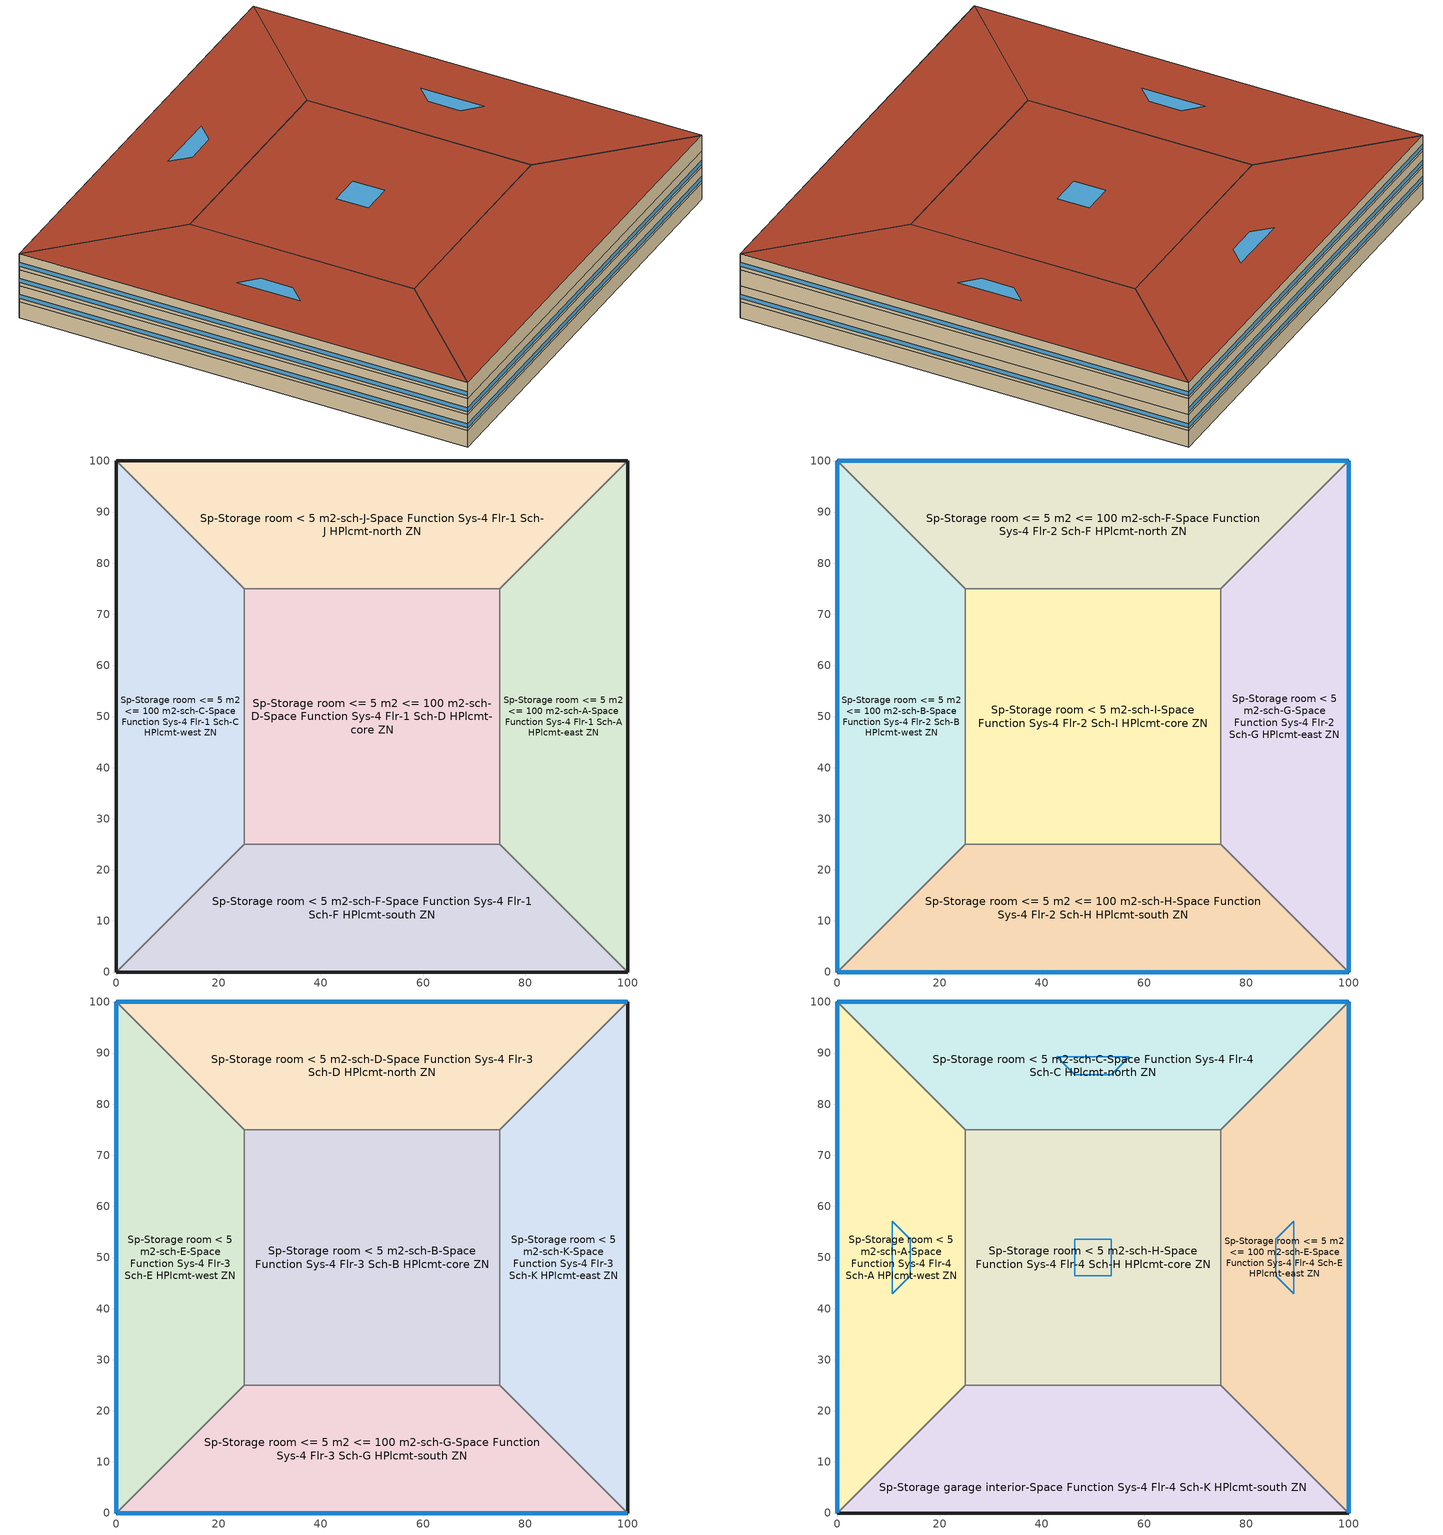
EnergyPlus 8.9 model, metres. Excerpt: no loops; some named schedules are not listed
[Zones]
Sp-Storage room < 5 m2-sch-F-Space Function Sys-4 Flr-1 Sch-F HPlcmt-south ZN
 floor ground (BTAP-Grnd-Floor-Mass:U-0.757): 100,0 0,0 25,25 75,25 z0
 wall ground (BTAP-Grnd-Wall-Mass:U-0.284): 0,0 100,0 z0:3.8
 wall to Sp-Storage room <= 5 m2 <= 100 m2-sch-C-Space Function Sys-4 Flr-1 Sch-C HPlcmt-west ZN (BTAP-Int-Wall): 25,25 0,0 z0:3.8
 wall to Sp-Storage room <= 5 m2 <= 100 m2-sch-D-Space Function Sys-4 Flr-1 Sch-D HPlcmt-core ZN (BTAP-Int-Wall): 75,25 25,25 z0:3.8
 wall to Sp-Storage room <= 5 m2 <= 100 m2-sch-A-Space Function Sys-4 Flr-1 Sch-A HPlcmt-east ZN (BTAP-Int-Wall): 100,0 75,25 z0:3.8
Sp-Storage room < 5 m2-sch-J-Space Function Sys-4 Flr-1 Sch-J HPlcmt-north ZN
 floor ground (BTAP-Grnd-Floor-Mass:U-0.757): 0,100 100,100 75,75 25,75 z0
 wall to Sp-Storage room <= 5 m2 <= 100 m2-sch-D-Space Function Sys-4 Flr-1 Sch-D HPlcmt-core ZN (BTAP-Int-Wall): 25,75 75,75 z0:3.8
 wall to Sp-Storage room <= 5 m2 <= 100 m2-sch-C-Space Function Sys-4 Flr-1 Sch-C HPlcmt-west ZN (BTAP-Int-Wall): 0,100 25,75 z0:3.8
 wall ground (BTAP-Grnd-Wall-Mass:U-0.284): 100,100 0,100 z0:3.8
 wall to Sp-Storage room <= 5 m2 <= 100 m2-sch-A-Space Function Sys-4 Flr-1 Sch-A HPlcmt-east ZN (BTAP-Int-Wall): 75,75 100,100 z0:3.8
Sp-Storage room <= 5 m2 <= 100 m2-sch-A-Space Function Sys-4 Flr-1 Sch-A HPlcmt-east ZN
 floor ground (BTAP-Grnd-Floor-Mass:U-0.757): 100,100 100,0 75,25 75,75 z0
 wall ground (BTAP-Grnd-Wall-Mass:U-0.284): 100,0 100,100 z0:3.8
 wall to Sp-Storage room <= 5 m2 <= 100 m2-sch-D-Space Function Sys-4 Flr-1 Sch-D HPlcmt-core ZN (BTAP-Int-Wall): 75,75 75,25 z0:3.8
Sp-Storage room <= 5 m2 <= 100 m2-sch-C-Space Function Sys-4 Flr-1 Sch-C HPlcmt-west ZN
 floor ground (BTAP-Grnd-Floor-Mass:U-0.757): 0,0 0,100 25,75 25,25 z0
 wall ground (BTAP-Grnd-Wall-Mass:U-0.284): 0,100 0,0 z0:3.8
 wall to Sp-Storage room <= 5 m2 <= 100 m2-sch-D-Space Function Sys-4 Flr-1 Sch-D HPlcmt-core ZN (BTAP-Int-Wall): 25,25 25,75 z0:3.8
Sp-Storage room <= 5 m2 <= 100 m2-sch-D-Space Function Sys-4 Flr-1 Sch-D HPlcmt-core ZN
 floor ground (BTAP-Grnd-Floor-Mass:U-0.757): 25,25 25,75 75,75 75,25 z0
Sp-Storage room < 5 m2-sch-G-Space Function Sys-4 Flr-2 Sch-G HPlcmt-east ZN
 floor to Sp-Storage room <= 5 m2 <= 100 m2-sch-A-Space Function Sys-4 Flr-1 Sch-A HPlcmt-east ZN (BTAP-Int-Floor): 100,100 100,0 75,25 75,75 z3.8
 wall outside (BTAP-Ext-Wall-Mass:U-0.21): 100,0 100,100 z3.8:7.6
 wall to Sp-Storage room <= 5 m2 <= 100 m2-sch-H-Space Function Sys-4 Flr-2 Sch-H HPlcmt-south ZN (BTAP-Int-Wall): 75,25 100,0 z3.8:7.6
 wall to Sp-Storage room < 5 m2-sch-I-Space Function Sys-4 Flr-2 Sch-I HPlcmt-core ZN (BTAP-Int-Wall): 75,75 75,25 z3.8:7.6
 wall to Sp-Storage room <= 5 m2 <= 100 m2-sch-F-Space Function Sys-4 Flr-2 Sch-F HPlcmt-north ZN (BTAP-Int-Wall): 100,100 75,75 z3.8:7.6
 window (BTAP-Ext-FixedWindow:U=0.190 SHGC=0.600): 100,0.03 100,99.97 z4.56:5.51
Sp-Storage room < 5 m2-sch-I-Space Function Sys-4 Flr-2 Sch-I HPlcmt-core ZN
 floor to Sp-Storage room <= 5 m2 <= 100 m2-sch-D-Space Function Sys-4 Flr-1 Sch-D HPlcmt-core ZN (BTAP-Int-Floor): 25,25 25,75 75,75 75,25 z3.8
 wall to Sp-Storage room <= 5 m2 <= 100 m2-sch-B-Space Function Sys-4 Flr-2 Sch-B HPlcmt-west ZN (BTAP-Int-Wall): 25,75 25,25 z3.8:7.6
 wall to Sp-Storage room <= 5 m2 <= 100 m2-sch-F-Space Function Sys-4 Flr-2 Sch-F HPlcmt-north ZN (BTAP-Int-Wall): 75,75 25,75 z3.8:7.6
 wall to Sp-Storage room <= 5 m2 <= 100 m2-sch-H-Space Function Sys-4 Flr-2 Sch-H HPlcmt-south ZN (BTAP-Int-Wall): 25,25 75,25 z3.8:7.6
Sp-Storage room <= 5 m2 <= 100 m2-sch-B-Space Function Sys-4 Flr-2 Sch-B HPlcmt-west ZN
 floor to Sp-Storage room <= 5 m2 <= 100 m2-sch-C-Space Function Sys-4 Flr-1 Sch-C HPlcmt-west ZN (BTAP-Int-Floor): 0,0 0,100 25,75 25,25 z3.8
 wall outside (BTAP-Ext-Wall-Mass:U-0.21): 0,100 0,0 z3.8:7.6
 wall to Sp-Storage room <= 5 m2 <= 100 m2-sch-F-Space Function Sys-4 Flr-2 Sch-F HPlcmt-north ZN (BTAP-Int-Wall): 25,75 0,100 z3.8:7.6
 wall to Sp-Storage room <= 5 m2 <= 100 m2-sch-H-Space Function Sys-4 Flr-2 Sch-H HPlcmt-south ZN (BTAP-Int-Wall): 0,0 25,25 z3.8:7.6
 window (BTAP-Ext-FixedWindow:U=0.190 SHGC=0.600): 0,99.97 0,0.03 z4.56:5.51
Sp-Storage room <= 5 m2 <= 100 m2-sch-F-Space Function Sys-4 Flr-2 Sch-F HPlcmt-north ZN
 floor to Sp-Storage room < 5 m2-sch-J-Space Function Sys-4 Flr-1 Sch-J HPlcmt-north ZN (BTAP-Int-Floor): 0,100 100,100 75,75 25,75 z3.8
 wall outside (BTAP-Ext-Wall-Mass:U-0.21): 100,100 0,100 z3.8:7.6
 window (BTAP-Ext-FixedWindow:U=0.190 SHGC=0.600): 99.97,100 0.03,100 z4.56:5.51
Sp-Storage room <= 5 m2 <= 100 m2-sch-H-Space Function Sys-4 Flr-2 Sch-H HPlcmt-south ZN
 floor to Sp-Storage room < 5 m2-sch-F-Space Function Sys-4 Flr-1 Sch-F HPlcmt-south ZN (BTAP-Int-Floor): 100,0 0,0 25,25 75,25 z3.8
 wall outside (BTAP-Ext-Wall-Mass:U-0.21): 0,0 100,0 z3.8:7.6
 window (BTAP-Ext-FixedWindow:U=0.190 SHGC=0.600): 0.03,0 99.97,0 z4.56:5.51
Sp-Storage room < 5 m2-sch-B-Space Function Sys-4 Flr-3 Sch-B HPlcmt-core ZN
 floor to Sp-Storage room < 5 m2-sch-I-Space Function Sys-4 Flr-2 Sch-I HPlcmt-core ZN (BTAP-Int-Floor): 25,25 25,75 75,75 75,25 z7.6
 wall to Sp-Storage room < 5 m2-sch-E-Space Function Sys-4 Flr-3 Sch-E HPlcmt-west ZN (BTAP-Int-Wall): 25,75 25,25 z7.6:11.4
 wall to Sp-Storage room < 5 m2-sch-D-Space Function Sys-4 Flr-3 Sch-D HPlcmt-north ZN (BTAP-Int-Wall): 75,75 25,75 z7.6:11.4
 wall to Sp-Storage room < 5 m2-sch-K-Space Function Sys-4 Flr-3 Sch-K HPlcmt-east ZN (BTAP-Int-Wall): 75,25 75,75 z7.6:11.4
 wall to Sp-Storage room <= 5 m2 <= 100 m2-sch-G-Space Function Sys-4 Flr-3 Sch-G HPlcmt-south ZN (BTAP-Int-Wall): 25,25 75,25 z7.6:11.4
Sp-Storage room < 5 m2-sch-D-Space Function Sys-4 Flr-3 Sch-D HPlcmt-north ZN
 floor to Sp-Storage room <= 5 m2 <= 100 m2-sch-F-Space Function Sys-4 Flr-2 Sch-F HPlcmt-north ZN (BTAP-Int-Floor): 0,100 100,100 75,75 25,75 z7.6
 wall outside (BTAP-Ext-Wall-Mass:U-0.21): 100,100 0,100 z7.6:11.4
 wall to Sp-Storage room < 5 m2-sch-K-Space Function Sys-4 Flr-3 Sch-K HPlcmt-east ZN (BTAP-Int-Wall): 75,75 100,100 z7.6:11.4
 wall to Sp-Storage room < 5 m2-sch-E-Space Function Sys-4 Flr-3 Sch-E HPlcmt-west ZN (BTAP-Int-Wall): 0,100 25,75 z7.6:11.4
 window (BTAP-Ext-FixedWindow:U=0.190 SHGC=0.600): 99.97,100 0.03,100 z8.36:9.31
Sp-Storage room < 5 m2-sch-E-Space Function Sys-4 Flr-3 Sch-E HPlcmt-west ZN
 floor to Sp-Storage room <= 5 m2 <= 100 m2-sch-B-Space Function Sys-4 Flr-2 Sch-B HPlcmt-west ZN (BTAP-Int-Floor): 0,0 0,100 25,75 25,25 z7.6
 wall outside (BTAP-Ext-Wall-Mass:U-0.21): 0,100 0,0 z7.6:11.4
 wall to Sp-Storage room <= 5 m2 <= 100 m2-sch-G-Space Function Sys-4 Flr-3 Sch-G HPlcmt-south ZN (BTAP-Int-Wall): 0,0 25,25 z7.6:11.4
 window (BTAP-Ext-FixedWindow:U=0.190 SHGC=0.600): 0,99.97 0,0.03 z8.36:9.31
Sp-Storage room < 5 m2-sch-K-Space Function Sys-4 Flr-3 Sch-K HPlcmt-east ZN
 floor to Sp-Storage room < 5 m2-sch-G-Space Function Sys-4 Flr-2 Sch-G HPlcmt-east ZN (BTAP-Int-Floor): 100,100 100,0 75,25 75,75 z7.6
 wall outside (BTAP-Ext-Wall-Mass:U-0.21): 100,0 100,100 z7.6:11.4
 wall to Sp-Storage room <= 5 m2 <= 100 m2-sch-G-Space Function Sys-4 Flr-3 Sch-G HPlcmt-south ZN (BTAP-Int-Wall): 75,25 100,0 z7.6:11.4
Sp-Storage room <= 5 m2 <= 100 m2-sch-G-Space Function Sys-4 Flr-3 Sch-G HPlcmt-south ZN
 floor to Sp-Storage room <= 5 m2 <= 100 m2-sch-H-Space Function Sys-4 Flr-2 Sch-H HPlcmt-south ZN (BTAP-Int-Floor): 100,0 0,0 25,25 75,25 z7.6
 wall outside (BTAP-Ext-Wall-Mass:U-0.21): 0,0 100,0 z7.6:11.4
 window (BTAP-Ext-FixedWindow:U=0.190 SHGC=0.600): 0.03,0 99.97,0 z8.36:9.31
Sp-Storage garage interior-Space Function Sys-4 Flr-4 Sch-K HPlcmt-south ZN
 floor to Sp-Storage room <= 5 m2 <= 100 m2-sch-G-Space Function Sys-4 Flr-3 Sch-G HPlcmt-south ZN (BTAP-Int-Floor): 100,0 0,0 25,25 75,25 z11.4
 wall outside (BTAP-Ext-Wall-Mass:U-0.21): 0,0 100,0 z11.4:15.2
 wall to Sp-Storage room < 5 m2-sch-A-Space Function Sys-4 Flr-4 Sch-A HPlcmt-west ZN (BTAP-Int-Wall): 25,25 0,0 z11.4:15.2
 wall to Sp-Storage room < 5 m2-sch-H-Space Function Sys-4 Flr-4 Sch-H HPlcmt-core ZN (BTAP-Int-Wall): 75,25 25,25 z11.4:15.2
 wall to Sp-Storage room <= 5 m2 <= 100 m2-sch-E-Space Function Sys-4 Flr-4 Sch-E HPlcmt-east ZN (BTAP-Int-Wall): 100,0 75,25 z11.4:15.2
 roof outside (BTAP-Ext-Roof-Metal:U-0.138): 75,25 25,25 0,0 100,0 z15.2
Sp-Storage room < 5 m2-sch-A-Space Function Sys-4 Flr-4 Sch-A HPlcmt-west ZN
 floor to Sp-Storage room < 5 m2-sch-E-Space Function Sys-4 Flr-3 Sch-E HPlcmt-west ZN (BTAP-Int-Floor): 0,0 0,100 25,75 25,25 z11.4
 wall outside (BTAP-Ext-Wall-Mass:U-0.21): 0,100 0,0 z11.4:15.2
 wall to Sp-Storage room < 5 m2-sch-C-Space Function Sys-4 Flr-4 Sch-C HPlcmt-north ZN (BTAP-Int-Wall): 25,75 0,100 z11.4:15.2
 wall to Sp-Storage room < 5 m2-sch-H-Space Function Sys-4 Flr-4 Sch-H HPlcmt-core ZN (BTAP-Int-Wall): 25,25 25,75 z11.4:15.2
 window (BTAP-Ext-FixedWindow:U=0.190 SHGC=0.600): 0,99.97 0,0.03 z12.16:13.11
 roof outside (BTAP-Ext-Roof-Metal:U-0.138): 25,25 25,75 0,100 0,0 z15.2
 skylight (BTAP-Ext-Skylights:U=0.190 SHGC=0.600): 14.27,46.46 14.27,53.54 10.73,57.07 10.73,42.93 z15.2
Sp-Storage room < 5 m2-sch-C-Space Function Sys-4 Flr-4 Sch-C HPlcmt-north ZN
 floor to Sp-Storage room < 5 m2-sch-D-Space Function Sys-4 Flr-3 Sch-D HPlcmt-north ZN (BTAP-Int-Floor): 0,100 100,100 75,75 25,75 z11.4
 wall outside (BTAP-Ext-Wall-Mass:U-0.21): 100,100 0,100 z11.4:15.2
 wall to Sp-Storage room < 5 m2-sch-H-Space Function Sys-4 Flr-4 Sch-H HPlcmt-core ZN (BTAP-Int-Wall): 25,75 75,75 z11.4:15.2
 wall to Sp-Storage room <= 5 m2 <= 100 m2-sch-E-Space Function Sys-4 Flr-4 Sch-E HPlcmt-east ZN (BTAP-Int-Wall): 75,75 100,100 z11.4:15.2
 window (BTAP-Ext-FixedWindow:U=0.190 SHGC=0.600): 99.97,100 0.03,100 z12.16:13.11
 roof outside (BTAP-Ext-Roof-Metal:U-0.138): 25,75 75,75 100,100 0,100 z15.2
 skylight (BTAP-Ext-Skylights:U=0.190 SHGC=0.600): 46.46,85.73 53.54,85.73 57.07,89.27 42.93,89.27 z15.2
Sp-Storage room < 5 m2-sch-H-Space Function Sys-4 Flr-4 Sch-H HPlcmt-core ZN
 floor to Sp-Storage room < 5 m2-sch-B-Space Function Sys-4 Flr-3 Sch-B HPlcmt-core ZN (BTAP-Int-Floor): 25,25 25,75 75,75 75,25 z11.4
 wall to Sp-Storage room <= 5 m2 <= 100 m2-sch-E-Space Function Sys-4 Flr-4 Sch-E HPlcmt-east ZN (BTAP-Int-Wall): 75,25 75,75 z11.4:15.2
 roof outside (BTAP-Ext-Roof-Metal:U-0.138): 75,25 75,75 25,75 25,25 z15.2
 skylight (BTAP-Ext-Skylights:U=0.190 SHGC=0.600): 53.54,46.46 53.54,53.54 46.46,53.54 46.46,46.46 z15.2
Sp-Storage room <= 5 m2 <= 100 m2-sch-E-Space Function Sys-4 Flr-4 Sch-E HPlcmt-east ZN
 floor to Sp-Storage room < 5 m2-sch-K-Space Function Sys-4 Flr-3 Sch-K HPlcmt-east ZN (BTAP-Int-Floor): 100,100 100,0 75,25 75,75 z11.4
 wall outside (BTAP-Ext-Wall-Mass:U-0.21): 100,0 100,100 z11.4:15.2
 window (BTAP-Ext-FixedWindow:U=0.190 SHGC=0.600): 100,0.03 100,99.97 z12.16:13.11
 roof outside (BTAP-Ext-Roof-Metal:U-0.138): 75,75 75,25 100,0 100,100 z15.2
 skylight (BTAP-Ext-Skylights:U=0.190 SHGC=0.600): 85.73,53.54 85.73,46.46 89.27,42.93 89.27,57.07 z15.2
[Building]
Building 1
[Site:Location]
Fort McMurray AP_AB_CAN: Latitude {deg}=56.653; Longitude {deg}=-111.223; Time Zone {hr}=-7; Elevation {m}=369.1
[Site:GroundTemperature:BuildingSurface]
19.527, 19.502, 19.536, 19.598, 20.002, 21.64, 22.225, 22.375, 21.449, 20.121, 19.802, 19.633
[Site:WaterMainsTemperature]
Calculation Method=Correlation; Annual Average Outdoor Air Temperature {C}=1.875; Maximum Difference In Monthly Average Outdoor Air Temperatures {deltaC}=34.4
[SizingPeriod:DesignDay] Day of Month=21; Dry-Bulb Temperature Range Modifier Type=DefaultMultipliers; Humidity Condition Type=Wetbulb; Barometric Pressure {Pa}=96969; Rain Indicator=No; Snow Indicator=No; Daylight Saving Time Indicator=No
Name | Month | Day Type | Maximum Dry-Bulb Temperature {C} | Daily Dry-Bulb Temperature Range {deltaC} | Wetbulb or DewPoint at Maximum Dry-Bulb {C} | Wind Speed {m/s} | Wind Direction {deg} | Solar Model Indicator | ASHRAE Clear Sky Optical Depth for Beam Irradiance (taub) | ASHRAE Clear Sky Optical Depth for Diffuse Irradiance (taud) | Sky Clearness
Fort McMurray AP Ann Clg .4% Condns DB=>MWB | 7 | SummerDesignDay | 28.9 | 12.4 | 17.8 | 3.7 | 250 | ASHRAETau | 0.377 | 2.403
Fort McMurray AP Ann Htg 99.6% Condns DB | 1 | WinterDesignDay | -36.2 | 0 | -36.2 | 1 | 90 | ASHRAEClearSky |  |  | 0
[Material] Thermal Absorptance=0.9
Name | Roughness | Thickness {m} | Conductivity {W/m-K} | Density {kg/m3} | Specific Heat {J/kg-K} | Solar Absorptance | Visible Absorptance
1/2IN Gypsum 1 | Smooth | 0.0127 | 0.16 | 784.9 | 830 | 0.4 | 0.4
100mm Normalweight concrete floor 1 | MediumSmooth | 0.1016 | 2.31 | 2322 | 832 | 0.7 | 0.7
1IN Stucco 1 | Smooth | 0.0253 | 0.6918 | 1858 | 837 | 0.7 | 0.92
6 in. Normalweight Concrete Floor 1; 6 in. Normalweight Concrete Floor 2 | MediumRough | 0.1524 | 2.31 | 2322 | 832 | 0.7 | 0.7
8IN CONCRETE HW RefBldg 1 | Rough | 0.2032 | 1.311 | 2240 | 836.8 | 0.7 | 0.7
G01 13mm gypsum board 1 | Smooth | 0.0127 | 0.16 | 800 | 1090 | 0.7 | 0.5
Metal Roof Surface 1 | Smooth | 0.0008 | 45.28 | 7824 | 500 | 0.7 | 0.7
[Material:NoMass] Roughness=Smooth; Thermal Absorptance=0.9; Solar Absorptance=0.7
Name | Thermal Resistance {m2-K/W} | Visible Absorptance
Typical Carpet Pad | 0.21648 | 0.8
Typical Carpet Pad 2 | 1.25503 | 0.8
Typical Carpet Pad 3 | 3.45515 | 0.8
Typical Insulation 2 | 4.49096 | 0.7
Typical Insulation 3 | 7.24636 | 0.7
[WindowMaterial:SimpleGlazingSystem]
SimpleGlazing:U=0.190 SHGC=0.600: U-Factor {W/m2-K}=1.9; Solar Heat Gain Coefficient=0.6; Visible Transmittance=0.21
[Construction]
BTAP-Ext-FixedWindow:U=0.190 SHGC=0.600; BTAP-Ext-Skylights:U=0.190 SHGC=0.600: SimpleGlazing:U=0.190 SHGC=0.600
BTAP-Ext-Roof-Metal:U-0.138: Metal Roof Surface 1, Typical Insulation 3
BTAP-Ext-Wall-Mass:U-0.21: 1IN Stucco 1, 8IN CONCRETE HW RefBldg 1, Typical Insulation 2, 1/2IN Gypsum 1
BTAP-Grnd-Floor-Mass:U-0.757: 6 in. Normalweight Concrete Floor 1, Typical Carpet Pad 2
BTAP-Grnd-Wall-Mass:U-0.284: 6 in. Normalweight Concrete Floor 2, Typical Carpet Pad 3
BTAP-Int-Floor: 100mm Normalweight concrete floor 1, Typical Carpet Pad
BTAP-Int-Wall: G01 13mm gypsum board 1, G01 13mm gypsum board 1
[Zone]
Sp-Storage garage interior-Space Function Sys-4 Flr-4 Sch-K HPlcmt-south ZN; Sp-Storage room < 5 m2-sch-A-Space Function Sys-4 Flr-4 Sch-A HPlcmt-west ZN; Sp-Storage room < 5 m2-sch-B-Space Function Sys-4 Flr-3 Sch-B HPlcmt-core ZN; Sp-Storage room < 5 m2-sch-C-Space Function Sys-4 Flr-4 Sch-C HPlcmt-north ZN; Sp-Storage room < 5 m2-sch-D-Space Function Sys-4 Flr-3 Sch-D HPlcmt-north ZN; Sp-Storage room < 5 m2-sch-E-Space Function Sys-4 Flr-3 Sch-E HPlcmt-west ZN; Sp-Storage room < 5 m2-sch-F-Space Function Sys-4 Flr-1 Sch-F HPlcmt-south ZN; Sp-Storage room < 5 m2-sch-G-Space Function Sys-4 Flr-2 Sch-G HPlcmt-east ZN; Sp-Storage room < 5 m2-sch-H-Space Function Sys-4 Flr-4 Sch-H HPlcmt-core ZN; Sp-Storage room < 5 m2-sch-I-Space Function Sys-4 Flr-2 Sch-I HPlcmt-core ZN; Sp-Storage room < 5 m2-sch-J-Space Function Sys-4 Flr-1 Sch-J HPlcmt-north ZN; Sp-Storage room < 5 m2-sch-K-Space Function Sys-4 Flr-3 Sch-K HPlcmt-east ZN; Sp-Storage room <= 5 m2 <= 100 m2-sch-A-Space Function Sys-4 Flr-1 Sch-A HPlcmt-east ZN; Sp-Storage room <= 5 m2 <= 100 m2-sch-B-Space Function Sys-4 Flr-2 Sch-B HPlcmt-west ZN; Sp-Storage room <= 5 m2 <= 100 m2-sch-C-Space Function Sys-4 Flr-1 Sch-C HPlcmt-west ZN; Sp-Storage room <= 5 m2 <= 100 m2-sch-D-Space Function Sys-4 Flr-1 Sch-D HPlcmt-core ZN; Sp-Storage room <= 5 m2 <= 100 m2-sch-E-Space Function Sys-4 Flr-4 Sch-E HPlcmt-east ZN; Sp-Storage room <= 5 m2 <= 100 m2-sch-F-Space Function Sys-4 Flr-2 Sch-F HPlcmt-north ZN; Sp-Storage room <= 5 m2 <= 100 m2-sch-G-Space Function Sys-4 Flr-3 Sch-G HPlcmt-south ZN; Sp-Storage room <= 5 m2 <= 100 m2-sch-H-Space Function Sys-4 Flr-2 Sch-H HPlcmt-south ZN
[ZoneInfiltration:DesignFlowRate] Schedule=Always On Discrete; Design Flow Rate Calculation Method=Flow/ExteriorArea; Flow per Exterior Surface Area {m3/s-m2}=0.00025; Constant Term Coefficient=0; Temperature Term Coefficient=0; Velocity Term Coefficient=0.224; Velocity Squared Term Coefficient=0
Name | Zone or ZoneList
Storage garage interior-Space Function Infiltration | Sp-Storage garage interior-Space Function Sys-4 Flr-4 Sch-K HPlcmt-south ZN
Storage room < 5 m2-sch-A-Space Function Infiltration | Sp-Storage room < 5 m2-sch-A-Space Function Sys-4 Flr-4 Sch-A HPlcmt-west ZN
Storage room < 5 m2-sch-C-Space Function Infiltration | Sp-Storage room < 5 m2-sch-C-Space Function Sys-4 Flr-4 Sch-C HPlcmt-north ZN
Storage room < 5 m2-sch-D-Space Function Infiltration | Sp-Storage room < 5 m2-sch-D-Space Function Sys-4 Flr-3 Sch-D HPlcmt-north ZN
Storage room < 5 m2-sch-E-Space Function Infiltration | Sp-Storage room < 5 m2-sch-E-Space Function Sys-4 Flr-3 Sch-E HPlcmt-west ZN
Storage room < 5 m2-sch-G-Space Function Infiltration | Sp-Storage room < 5 m2-sch-G-Space Function Sys-4 Flr-2 Sch-G HPlcmt-east ZN
Storage room < 5 m2-sch-H-Space Function Infiltration | Sp-Storage room < 5 m2-sch-H-Space Function Sys-4 Flr-4 Sch-H HPlcmt-core ZN
Storage room < 5 m2-sch-K-Space Function Infiltration | Sp-Storage room < 5 m2-sch-K-Space Function Sys-4 Flr-3 Sch-K HPlcmt-east ZN
Storage room <= 5 m2 <= 100 m2-sch-B-Space Function Infiltration | Sp-Storage room <= 5 m2 <= 100 m2-sch-B-Space Function Sys-4 Flr-2 Sch-B HPlcmt-west ZN
Storage room <= 5 m2 <= 100 m2-sch-E-Space Function Infiltration | Sp-Storage room <= 5 m2 <= 100 m2-sch-E-Space Function Sys-4 Flr-4 Sch-E HPlcmt-east ZN
Storage room <= 5 m2 <= 100 m2-sch-F-Space Function Infiltration | Sp-Storage room <= 5 m2 <= 100 m2-sch-F-Space Function Sys-4 Flr-2 Sch-F HPlcmt-north ZN
Storage room <= 5 m2 <= 100 m2-sch-G-Space Function Infiltration | Sp-Storage room <= 5 m2 <= 100 m2-sch-G-Space Function Sys-4 Flr-3 Sch-G HPlcmt-south ZN
Storage room <= 5 m2 <= 100 m2-sch-H-Space Function Infiltration | Sp-Storage room <= 5 m2 <= 100 m2-sch-H-Space Function Sys-4 Flr-2 Sch-H HPlcmt-south ZN
[AvailabilityManager:NightCycle] Applicability Schedule=Always On Discrete; Control Type=CycleOnAny; Thermostat Tolerance {deltaC}=1; Cycling Run Time Control Type=FixedRunTime; Cycling Run Time {s}=3600
Name | Fan Schedule
Availability Manager Night Cycle 1 | Sys_4_PSZ_Sp-Storage garage interior-Space Function Sys-4 Flr-4 Sch-K HPlcmt-south ZN Occ Sch
Availability Manager Night Cycle 2 | Sys_4_PSZ_Sp-Storage room < 5 m2-sch-A-Space Function Sys-4 Flr-4 Sch-A HPlcmt-west ZN Occ Sch
Availability Manager Night Cycle 3 | Sys_4_PSZ_Sp-Storage room < 5 m2-sch-B-Space Function Sys-4 Flr-3 Sch-B HPlcmt-core ZN Occ Sch
Availability Manager Night Cycle 4 | Sys_4_PSZ_Sp-Storage room < 5 m2-sch-C-Space Function Sys-4 Flr-4 Sch-C HPlcmt-north ZN Occ Sch
Availability Manager Night Cycle 5 | Sys_4_PSZ_Sp-Storage room < 5 m2-sch-D-Space Function Sys-4 Flr-3 Sch-D HPlcmt-north ZN Occ Sch
Availability Manager Night Cycle 6 | Sys_4_PSZ_Sp-Storage room < 5 m2-sch-E-Space Function Sys-4 Flr-3 Sch-E HPlcmt-west ZN Occ Sch
Availability Manager Night Cycle 7 | Sys_4_PSZ_Sp-Storage room < 5 m2-sch-F-Space Function Sys-4 Flr-1 Sch-F HPlcmt-south ZN Occ Sch
Availability Manager Night Cycle 8 | Sys_4_PSZ_Sp-Storage room < 5 m2-sch-G-Space Function Sys-4 Flr-2 Sch-G HPlcmt-east ZN Occ Sch
Availability Manager Night Cycle 9 | Sys_4_PSZ_Sp-Storage room < 5 m2-sch-H-Space Function Sys-4 Flr-4 Sch-H HPlcmt-core ZN Occ Sch
Availability Manager Night Cycle 10 | Sys_4_PSZ_Sp-Storage room < 5 m2-sch-I-Space Function Sys-4 Flr-2 Sch-I HPlcmt-core ZN Occ Sch
Availability Manager Night Cycle 11 | Sys_4_PSZ_Sp-Storage room < 5 m2-sch-J-Space Function Sys-4 Flr-1 Sch-J HPlcmt-north ZN Occ Sch
Availability Manager Night Cycle 12 | Sys_4_PSZ_Sp-Storage room < 5 m2-sch-K-Space Function Sys-4 Flr-3 Sch-K HPlcmt-east ZN Occ Sch
Availability Manager Night Cycle 13 | Sys_4_PSZ_Sp-Storage room <= 5 m2 <= 100 m2-sch-A-Space Function Sys-4 Flr-1 Sch-A HPlcmt-east ZN Occ Sch
Availability Manager Night Cycle 14 | Sys_4_PSZ_Sp-Storage room <= 5 m2 <= 100 m2-sch-B-Space Function Sys-4 Flr-2 Sch-B HPlcmt-west ZN Occ Sch
Availability Manager Night Cycle 15 | Sys_4_PSZ_Sp-Storage room <= 5 m2 <= 100 m2-sch-C-Space Function Sys-4 Flr-1 Sch-C HPlcmt-west ZN Occ Sch
Availability Manager Night Cycle 16 | Sys_4_PSZ_Sp-Storage room <= 5 m2 <= 100 m2-sch-D-Space Function Sys-4 Flr-1 Sch-D HPlcmt-core ZN Occ Sch
Availability Manager Night Cycle 17 | Sys_4_PSZ_Sp-Storage room <= 5 m2 <= 100 m2-sch-E-Space Function Sys-4 Flr-4 Sch-E HPlcmt-east ZN Occ Sch
Availability Manager Night Cycle 18 | Sys_4_PSZ_Sp-Storage room <= 5 m2 <= 100 m2-sch-F-Space Function Sys-4 Flr-2 Sch-F HPlcmt-north ZN Occ Sch
Availability Manager Night Cycle 19 | Sys_4_PSZ_Sp-Storage room <= 5 m2 <= 100 m2-sch-G-Space Function Sys-4 Flr-3 Sch-G HPlcmt-south ZN Occ Sch
Availability Manager Night Cycle 20 | Sys_4_PSZ_Sp-Storage room <= 5 m2 <= 100 m2-sch-H-Space Function Sys-4 Flr-2 Sch-H HPlcmt-south ZN Occ Sch
[AvailabilityManager:Scheduled] Schedule=Always On Discrete
Air Loop HVAC Outdoor Air System 16 Availability Manager; Air Loop HVAC Outdoor Air System 17 Availability Manager; Air Loop HVAC Outdoor Air System 12 Availability Manager; Air Loop HVAC Outdoor Air System 18 Availability Manager; Air Loop HVAC Outdoor Air System 13 Availability Manager; Air Loop HVAC Outdoor Air System 14 Availability Manager; Air Loop HVAC Outdoor Air System 4 Availability Manager; Air Loop HVAC Outdoor Air System 8 Availability Manager; Air Loop HVAC Outdoor Air System 20 Availability Manager; Air Loop HVAC Outdoor Air System 10 Availability Manager; Air Loop HVAC Outdoor Air System 5 Availability Manager; Air Loop HVAC Outdoor Air System 11 Availability Manager; Air Loop HVAC Outdoor Air System 1 Availability Manager; Air Loop HVAC Outdoor Air System 6 Availability Manager; Air Loop HVAC Outdoor Air System 2 Availability Manager; Air Loop HVAC Outdoor Air System 3 Availability Manager; Air Loop HVAC Outdoor Air System 19 Availability Manager; Air Loop HVAC Outdoor Air System 7 Availability Manager; Air Loop HVAC Outdoor Air System 15 Availability Manager; Air Loop HVAC Outdoor Air System 9 Availability Manager
[Schedule:Week:Daily]
Sys_4_PSZ_Sp-Storage garage interior-Space Function Sys-4 Flr-4 Sch-K HPlcmt-south ZN Occ Sch Week Rule - Jan1-Dec31: Sys_4_PSZ_Sp-Storage garage interior-Space Function Sys-4 Flr-4 Sch-K HPlcmt-south ZN Occ Sch Sunday, Sys_4_PSZ_Sp-Storage garage interior-Space Function Sys-4 Flr-4 Sch-K HPlcmt-south ZN Occ Sch Monday, Sys_4_PSZ_Sp-Storage garage interior-Space Function Sys-4 Flr-4 Sch-K HPlcmt-south ZN Occ Sch Tuesday, Sys_4_PSZ_Sp-Storage garage interior-Space Function Sys-4 Flr-4 Sch-K HPlcmt-south ZN Occ Sch Wednesday, Sys_4_PSZ_Sp-Storage garage interior-Space Function Sys-4 Flr-4 Sch-K HPlcmt-south ZN Occ Sch Thursday, Sys_4_PSZ_Sp-Storage garage interior-Space Function Sys-4 Flr-4 Sch-K HPlcmt-south ZN Occ Sch Friday, Sys_4_PSZ_Sp-Storage garage interior-Space Function Sys-4 Flr-4 Sch-K HPlcmt-south ZN Occ Sch Saturday, Sys_4_PSZ_Sp-Storage garage interior-Space Function Sys-4 Flr-4 Sch-K HPlcmt-south ZN Occ Sch Default, Sys_4_PSZ_Sp-Storage garage interior-Space Function Sys-4 Flr-4 Sch-K HPlcmt-south ZN Occ Sch Summer Design Day, Sys_4_PSZ_Sp-Storage garage interior-Space Function Sys-4 Flr-4 Sch-K HPlcmt-south ZN Occ Sch Winter Design Day, Sys_4_PSZ_Sp-Storage garage interior-Space Function Sys-4 Flr-4 Sch-K HPlcmt-south ZN Occ Sch Default, Sys_4_PSZ_Sp-Storage garage interior-Space Function Sys-4 Flr-4 Sch-K HPlcmt-south ZN Occ Sch Default
Sys_4_PSZ_Sp-Storage room < 5 m2-sch-A-Space Function Sys-4 Flr-4 Sch-A HPlcmt-west ZN Occ Sch Week Rule - Jan1-Dec31: Sys_4_PSZ_Sp-Storage room < 5 m2-sch-A-Space Function Sys-4 Flr-4 Sch-A HPlcmt-west ZN Occ Sch Sunday, Sys_4_PSZ_Sp-Storage room < 5 m2-sch-A-Space Function Sys-4 Flr-4 Sch-A HPlcmt-west ZN Occ Sch Monday, Sys_4_PSZ_Sp-Storage room < 5 m2-sch-A-Space Function Sys-4 Flr-4 Sch-A HPlcmt-west ZN Occ Sch Tuesday, Sys_4_PSZ_Sp-Storage room < 5 m2-sch-A-Space Function Sys-4 Flr-4 Sch-A HPlcmt-west ZN Occ Sch Wednesday, Sys_4_PSZ_Sp-Storage room < 5 m2-sch-A-Space Function Sys-4 Flr-4 Sch-A HPlcmt-west ZN Occ Sch Thursday, Sys_4_PSZ_Sp-Storage room < 5 m2-sch-A-Space Function Sys-4 Flr-4 Sch-A HPlcmt-west ZN Occ Sch Friday, Sys_4_PSZ_Sp-Storage room < 5 m2-sch-A-Space Function Sys-4 Flr-4 Sch-A HPlcmt-west ZN Occ Sch Saturday, Sys_4_PSZ_Sp-Storage room < 5 m2-sch-A-Space Function Sys-4 Flr-4 Sch-A HPlcmt-west ZN Occ Sch Default, Sys_4_PSZ_Sp-Storage room < 5 m2-sch-A-Space Function Sys-4 Flr-4 Sch-A HPlcmt-west ZN Occ Sch Summer Design Day, Sys_4_PSZ_Sp-Storage room < 5 m2-sch-A-Space Function Sys-4 Flr-4 Sch-A HPlcmt-west ZN Occ Sch Winter Design Day, Sys_4_PSZ_Sp-Storage room < 5 m2-sch-A-Space Function Sys-4 Flr-4 Sch-A HPlcmt-west ZN Occ Sch Default, Sys_4_PSZ_Sp-Storage room < 5 m2-sch-A-Space Function Sys-4 Flr-4 Sch-A HPlcmt-west ZN Occ Sch Default
Sys_4_PSZ_Sp-Storage room < 5 m2-sch-B-Space Function Sys-4 Flr-3 Sch-B HPlcmt-core ZN Occ Sch Week Rule - Jan1-Dec31: Sys_4_PSZ_Sp-Storage room < 5 m2-sch-B-Space Function Sys-4 Flr-3 Sch-B HPlcmt-core ZN Occ Sch Sunday, Sys_4_PSZ_Sp-Storage room < 5 m2-sch-B-Space Function Sys-4 Flr-3 Sch-B HPlcmt-core ZN Occ Sch Monday, Sys_4_PSZ_Sp-Storage room < 5 m2-sch-B-Space Function Sys-4 Flr-3 Sch-B HPlcmt-core ZN Occ Sch Tuesday, Sys_4_PSZ_Sp-Storage room < 5 m2-sch-B-Space Function Sys-4 Flr-3 Sch-B HPlcmt-core ZN Occ Sch Wednesday, Sys_4_PSZ_Sp-Storage room < 5 m2-sch-B-Space Function Sys-4 Flr-3 Sch-B HPlcmt-core ZN Occ Sch Thursday, Sys_4_PSZ_Sp-Storage room < 5 m2-sch-B-Space Function Sys-4 Flr-3 Sch-B HPlcmt-core ZN Occ Sch Friday, Sys_4_PSZ_Sp-Storage room < 5 m2-sch-B-Space Function Sys-4 Flr-3 Sch-B HPlcmt-core ZN Occ Sch Saturday, Sys_4_PSZ_Sp-Storage room < 5 m2-sch-B-Space Function Sys-4 Flr-3 Sch-B HPlcmt-core ZN Occ Sch Default, Sys_4_PSZ_Sp-Storage room < 5 m2-sch-B-Space Function Sys-4 Flr-3 Sch-B HPlcmt-core ZN Occ Sch Summer Design Day, Sys_4_PSZ_Sp-Storage room < 5 m2-sch-B-Space Function Sys-4 Flr-3 Sch-B HPlcmt-core ZN Occ Sch Winter Design Day, Sys_4_PSZ_Sp-Storage room < 5 m2-sch-B-Space Function Sys-4 Flr-3 Sch-B HPlcmt-core ZN Occ Sch Default, Sys_4_PSZ_Sp-Storage room < 5 m2-sch-B-Space Function Sys-4 Flr-3 Sch-B HPlcmt-core ZN Occ Sch Default
Sys_4_PSZ_Sp-Storage room < 5 m2-sch-C-Space Function Sys-4 Flr-4 Sch-C HPlcmt-north ZN Occ Sch Week Rule - Jan1-Dec31: Sys_4_PSZ_Sp-Storage room < 5 m2-sch-C-Space Function Sys-4 Flr-4 Sch-C HPlcmt-north ZN Occ Sch Sunday, Sys_4_PSZ_Sp-Storage room < 5 m2-sch-C-Space Function Sys-4 Flr-4 Sch-C HPlcmt-north ZN Occ Sch Monday, Sys_4_PSZ_Sp-Storage room < 5 m2-sch-C-Space Function Sys-4 Flr-4 Sch-C HPlcmt-north ZN Occ Sch Tuesday, Sys_4_PSZ_Sp-Storage room < 5 m2-sch-C-Space Function Sys-4 Flr-4 Sch-C HPlcmt-north ZN Occ Sch Wednesday, Sys_4_PSZ_Sp-Storage room < 5 m2-sch-C-Space Function Sys-4 Flr-4 Sch-C HPlcmt-north ZN Occ Sch Thursday, Sys_4_PSZ_Sp-Storage room < 5 m2-sch-C-Space Function Sys-4 Flr-4 Sch-C HPlcmt-north ZN Occ Sch Friday, Sys_4_PSZ_Sp-Storage room < 5 m2-sch-C-Space Function Sys-4 Flr-4 Sch-C HPlcmt-north ZN Occ Sch Saturday, Sys_4_PSZ_Sp-Storage room < 5 m2-sch-C-Space Function Sys-4 Flr-4 Sch-C HPlcmt-north ZN Occ Sch Default, Sys_4_PSZ_Sp-Storage room < 5 m2-sch-C-Space Function Sys-4 Flr-4 Sch-C HPlcmt-north ZN Occ Sch Summer Design Day, Sys_4_PSZ_Sp-Storage room < 5 m2-sch-C-Space Function Sys-4 Flr-4 Sch-C HPlcmt-north ZN Occ Sch Winter Design Day, Sys_4_PSZ_Sp-Storage room < 5 m2-sch-C-Space Function Sys-4 Flr-4 Sch-C HPlcmt-north ZN Occ Sch Default, Sys_4_PSZ_Sp-Storage room < 5 m2-sch-C-Space Function Sys-4 Flr-4 Sch-C HPlcmt-north ZN Occ Sch Default
Sys_4_PSZ_Sp-Storage room < 5 m2-sch-D-Space Function Sys-4 Flr-3 Sch-D HPlcmt-north ZN Occ Sch Week Rule - Jan1-Dec31: Sys_4_PSZ_Sp-Storage room < 5 m2-sch-D-Space Function Sys-4 Flr-3 Sch-D HPlcmt-north ZN Occ Sch Sunday, Sys_4_PSZ_Sp-Storage room < 5 m2-sch-D-Space Function Sys-4 Flr-3 Sch-D HPlcmt-north ZN Occ Sch Monday, Sys_4_PSZ_Sp-Storage room < 5 m2-sch-D-Space Function Sys-4 Flr-3 Sch-D HPlcmt-north ZN Occ Sch Tuesday, Sys_4_PSZ_Sp-Storage room < 5 m2-sch-D-Space Function Sys-4 Flr-3 Sch-D HPlcmt-north ZN Occ Sch Wednesday, Sys_4_PSZ_Sp-Storage room < 5 m2-sch-D-Space Function Sys-4 Flr-3 Sch-D HPlcmt-north ZN Occ Sch Thursday, Sys_4_PSZ_Sp-Storage room < 5 m2-sch-D-Space Function Sys-4 Flr-3 Sch-D HPlcmt-north ZN Occ Sch Friday, Sys_4_PSZ_Sp-Storage room < 5 m2-sch-D-Space Function Sys-4 Flr-3 Sch-D HPlcmt-north ZN Occ Sch Saturday, Sys_4_PSZ_Sp-Storage room < 5 m2-sch-D-Space Function Sys-4 Flr-3 Sch-D HPlcmt-north ZN Occ Sch Default, Sys_4_PSZ_Sp-Storage room < 5 m2-sch-D-Space Function Sys-4 Flr-3 Sch-D HPlcmt-north ZN Occ Sch Summer Design Day, Sys_4_PSZ_Sp-Storage room < 5 m2-sch-D-Space Function Sys-4 Flr-3 Sch-D HPlcmt-north ZN Occ Sch Winter Design Day, Sys_4_PSZ_Sp-Storage room < 5 m2-sch-D-Space Function Sys-4 Flr-3 Sch-D HPlcmt-north ZN Occ Sch Default, Sys_4_PSZ_Sp-Storage room < 5 m2-sch-D-Space Function Sys-4 Flr-3 Sch-D HPlcmt-north ZN Occ Sch Default
Sys_4_PSZ_Sp-Storage room < 5 m2-sch-E-Space Function Sys-4 Flr-3 Sch-E HPlcmt-west ZN Occ Sch Week Rule - Jan1-Dec31: Sys_4_PSZ_Sp-Storage room < 5 m2-sch-E-Space Function Sys-4 Flr-3 Sch-E HPlcmt-west ZN Occ Sch Sunday, Sys_4_PSZ_Sp-Storage room < 5 m2-sch-E-Space Function Sys-4 Flr-3 Sch-E HPlcmt-west ZN Occ Sch Monday, Sys_4_PSZ_Sp-Storage room < 5 m2-sch-E-Space Function Sys-4 Flr-3 Sch-E HPlcmt-west ZN Occ Sch Tuesday, Sys_4_PSZ_Sp-Storage room < 5 m2-sch-E-Space Function Sys-4 Flr-3 Sch-E HPlcmt-west ZN Occ Sch Wednesday, Sys_4_PSZ_Sp-Storage room < 5 m2-sch-E-Space Function Sys-4 Flr-3 Sch-E HPlcmt-west ZN Occ Sch Thursday, Sys_4_PSZ_Sp-Storage room < 5 m2-sch-E-Space Function Sys-4 Flr-3 Sch-E HPlcmt-west ZN Occ Sch Friday, Sys_4_PSZ_Sp-Storage room < 5 m2-sch-E-Space Function Sys-4 Flr-3 Sch-E HPlcmt-west ZN Occ Sch Saturday, Sys_4_PSZ_Sp-Storage room < 5 m2-sch-E-Space Function Sys-4 Flr-3 Sch-E HPlcmt-west ZN Occ Sch Default, Sys_4_PSZ_Sp-Storage room < 5 m2-sch-E-Space Function Sys-4 Flr-3 Sch-E HPlcmt-west ZN Occ Sch Summer Design Day, Sys_4_PSZ_Sp-Storage room < 5 m2-sch-E-Space Function Sys-4 Flr-3 Sch-E HPlcmt-west ZN Occ Sch Winter Design Day, Sys_4_PSZ_Sp-Storage room < 5 m2-sch-E-Space Function Sys-4 Flr-3 Sch-E HPlcmt-west ZN Occ Sch Default, Sys_4_PSZ_Sp-Storage room < 5 m2-sch-E-Space Function Sys-4 Flr-3 Sch-E HPlcmt-west ZN Occ Sch Default
Sys_4_PSZ_Sp-Storage room < 5 m2-sch-F-Space Function Sys-4 Flr-1 Sch-F HPlcmt-south ZN Occ Sch Week Rule - Jan1-Dec31: Sys_4_PSZ_Sp-Storage room < 5 m2-sch-F-Space Function Sys-4 Flr-1 Sch-F HPlcmt-south ZN Occ Sch Sunday, Sys_4_PSZ_Sp-Storage room < 5 m2-sch-F-Space Function Sys-4 Flr-1 Sch-F HPlcmt-south ZN Occ Sch Monday, Sys_4_PSZ_Sp-Storage room < 5 m2-sch-F-Space Function Sys-4 Flr-1 Sch-F HPlcmt-south ZN Occ Sch Tuesday, Sys_4_PSZ_Sp-Storage room < 5 m2-sch-F-Space Function Sys-4 Flr-1 Sch-F HPlcmt-south ZN Occ Sch Wednesday, Sys_4_PSZ_Sp-Storage room < 5 m2-sch-F-Space Function Sys-4 Flr-1 Sch-F HPlcmt-south ZN Occ Sch Thursday, Sys_4_PSZ_Sp-Storage room < 5 m2-sch-F-Space Function Sys-4 Flr-1 Sch-F HPlcmt-south ZN Occ Sch Friday, Sys_4_PSZ_Sp-Storage room < 5 m2-sch-F-Space Function Sys-4 Flr-1 Sch-F HPlcmt-south ZN Occ Sch Saturday, Sys_4_PSZ_Sp-Storage room < 5 m2-sch-F-Space Function Sys-4 Flr-1 Sch-F HPlcmt-south ZN Occ Sch Default, Sys_4_PSZ_Sp-Storage room < 5 m2-sch-F-Space Function Sys-4 Flr-1 Sch-F HPlcmt-south ZN Occ Sch Summer Design Day, Sys_4_PSZ_Sp-Storage room < 5 m2-sch-F-Space Function Sys-4 Flr-1 Sch-F HPlcmt-south ZN Occ Sch Winter Design Day, Sys_4_PSZ_Sp-Storage room < 5 m2-sch-F-Space Function Sys-4 Flr-1 Sch-F HPlcmt-south ZN Occ Sch Default, Sys_4_PSZ_Sp-Storage room < 5 m2-sch-F-Space Function Sys-4 Flr-1 Sch-F HPlcmt-south ZN Occ Sch Default
Sys_4_PSZ_Sp-Storage room < 5 m2-sch-G-Space Function Sys-4 Flr-2 Sch-G HPlcmt-east ZN Occ Sch Week Rule - Jan1-Dec31: Sys_4_PSZ_Sp-Storage room < 5 m2-sch-G-Space Function Sys-4 Flr-2 Sch-G HPlcmt-east ZN Occ Sch Sunday, Sys_4_PSZ_Sp-Storage room < 5 m2-sch-G-Space Function Sys-4 Flr-2 Sch-G HPlcmt-east ZN Occ Sch Monday, Sys_4_PSZ_Sp-Storage room < 5 m2-sch-G-Space Function Sys-4 Flr-2 Sch-G HPlcmt-east ZN Occ Sch Tuesday, Sys_4_PSZ_Sp-Storage room < 5 m2-sch-G-Space Function Sys-4 Flr-2 Sch-G HPlcmt-east ZN Occ Sch Wednesday, Sys_4_PSZ_Sp-Storage room < 5 m2-sch-G-Space Function Sys-4 Flr-2 Sch-G HPlcmt-east ZN Occ Sch Thursday, Sys_4_PSZ_Sp-Storage room < 5 m2-sch-G-Space Function Sys-4 Flr-2 Sch-G HPlcmt-east ZN Occ Sch Friday, Sys_4_PSZ_Sp-Storage room < 5 m2-sch-G-Space Function Sys-4 Flr-2 Sch-G HPlcmt-east ZN Occ Sch Saturday, Sys_4_PSZ_Sp-Storage room < 5 m2-sch-G-Space Function Sys-4 Flr-2 Sch-G HPlcmt-east ZN Occ Sch Default, Sys_4_PSZ_Sp-Storage room < 5 m2-sch-G-Space Function Sys-4 Flr-2 Sch-G HPlcmt-east ZN Occ Sch Summer Design Day, Sys_4_PSZ_Sp-Storage room < 5 m2-sch-G-Space Function Sys-4 Flr-2 Sch-G HPlcmt-east ZN Occ Sch Winter Design Day, Sys_4_PSZ_Sp-Storage room < 5 m2-sch-G-Space Function Sys-4 Flr-2 Sch-G HPlcmt-east ZN Occ Sch Default, Sys_4_PSZ_Sp-Storage room < 5 m2-sch-G-Space Function Sys-4 Flr-2 Sch-G HPlcmt-east ZN Occ Sch Default
Sys_4_PSZ_Sp-Storage room < 5 m2-sch-H-Space Function Sys-4 Flr-4 Sch-H HPlcmt-core ZN Occ Sch Week Rule - Jan1-Dec31: Sys_4_PSZ_Sp-Storage room < 5 m2-sch-H-Space Function Sys-4 Flr-4 Sch-H HPlcmt-core ZN Occ Sch Sunday, Sys_4_PSZ_Sp-Storage room < 5 m2-sch-H-Space Function Sys-4 Flr-4 Sch-H HPlcmt-core ZN Occ Sch Monday, Sys_4_PSZ_Sp-Storage room < 5 m2-sch-H-Space Function Sys-4 Flr-4 Sch-H HPlcmt-core ZN Occ Sch Tuesday, Sys_4_PSZ_Sp-Storage room < 5 m2-sch-H-Space Function Sys-4 Flr-4 Sch-H HPlcmt-core ZN Occ Sch Wednesday, Sys_4_PSZ_Sp-Storage room < 5 m2-sch-H-Space Function Sys-4 Flr-4 Sch-H HPlcmt-core ZN Occ Sch Thursday, Sys_4_PSZ_Sp-Storage room < 5 m2-sch-H-Space Function Sys-4 Flr-4 Sch-H HPlcmt-core ZN Occ Sch Friday, Sys_4_PSZ_Sp-Storage room < 5 m2-sch-H-Space Function Sys-4 Flr-4 Sch-H HPlcmt-core ZN Occ Sch Saturday, Sys_4_PSZ_Sp-Storage room < 5 m2-sch-H-Space Function Sys-4 Flr-4 Sch-H HPlcmt-core ZN Occ Sch Default, Sys_4_PSZ_Sp-Storage room < 5 m2-sch-H-Space Function Sys-4 Flr-4 Sch-H HPlcmt-core ZN Occ Sch Summer Design Day, Sys_4_PSZ_Sp-Storage room < 5 m2-sch-H-Space Function Sys-4 Flr-4 Sch-H HPlcmt-core ZN Occ Sch Winter Design Day, Sys_4_PSZ_Sp-Storage room < 5 m2-sch-H-Space Function Sys-4 Flr-4 Sch-H HPlcmt-core ZN Occ Sch Default, Sys_4_PSZ_Sp-Storage room < 5 m2-sch-H-Space Function Sys-4 Flr-4 Sch-H HPlcmt-core ZN Occ Sch Default
Sys_4_PSZ_Sp-Storage room < 5 m2-sch-I-Space Function Sys-4 Flr-2 Sch-I HPlcmt-core ZN Occ Sch Week Rule - Jan1-Dec31: Sys_4_PSZ_Sp-Storage room < 5 m2-sch-I-Space Function Sys-4 Flr-2 Sch-I HPlcmt-core ZN Occ Sch Sunday, Sys_4_PSZ_Sp-Storage room < 5 m2-sch-I-Space Function Sys-4 Flr-2 Sch-I HPlcmt-core ZN Occ Sch Monday, Sys_4_PSZ_Sp-Storage room < 5 m2-sch-I-Space Function Sys-4 Flr-2 Sch-I HPlcmt-core ZN Occ Sch Tuesday, Sys_4_PSZ_Sp-Storage room < 5 m2-sch-I-Space Function Sys-4 Flr-2 Sch-I HPlcmt-core ZN Occ Sch Wednesday, Sys_4_PSZ_Sp-Storage room < 5 m2-sch-I-Space Function Sys-4 Flr-2 Sch-I HPlcmt-core ZN Occ Sch Thursday, Sys_4_PSZ_Sp-Storage room < 5 m2-sch-I-Space Function Sys-4 Flr-2 Sch-I HPlcmt-core ZN Occ Sch Friday, Sys_4_PSZ_Sp-Storage room < 5 m2-sch-I-Space Function Sys-4 Flr-2 Sch-I HPlcmt-core ZN Occ Sch Saturday, Sys_4_PSZ_Sp-Storage room < 5 m2-sch-I-Space Function Sys-4 Flr-2 Sch-I HPlcmt-core ZN Occ Sch Default, Sys_4_PSZ_Sp-Storage room < 5 m2-sch-I-Space Function Sys-4 Flr-2 Sch-I HPlcmt-core ZN Occ Sch Summer Design Day, Sys_4_PSZ_Sp-Storage room < 5 m2-sch-I-Space Function Sys-4 Flr-2 Sch-I HPlcmt-core ZN Occ Sch Winter Design Day, Sys_4_PSZ_Sp-Storage room < 5 m2-sch-I-Space Function Sys-4 Flr-2 Sch-I HPlcmt-core ZN Occ Sch Default, Sys_4_PSZ_Sp-Storage room < 5 m2-sch-I-Space Function Sys-4 Flr-2 Sch-I HPlcmt-core ZN Occ Sch Default
[Schedule:Year]
Sys_4_PSZ_Sp-Storage garage interior-Space Function Sys-4 Flr-4 Sch-K HPlcmt-south ZN Occ Sch: Sys_4_PSZ_Sp-Storage garage interior-Space Function Sys-4 Flr-4 Sch-K HPlcmt-south ZN Occ Sch Week Rule - Jan1-Dec31, 1, 1, 12, 31
Sys_4_PSZ_Sp-Storage room < 5 m2-sch-A-Space Function Sys-4 Flr-4 Sch-A HPlcmt-west ZN Occ Sch: Sys_4_PSZ_Sp-Storage room < 5 m2-sch-A-Space Function Sys-4 Flr-4 Sch-A HPlcmt-west ZN Occ Sch Week Rule - Jan1-Dec31, 1, 1, 12, 31
Sys_4_PSZ_Sp-Storage room < 5 m2-sch-B-Space Function Sys-4 Flr-3 Sch-B HPlcmt-core ZN Occ Sch: Sys_4_PSZ_Sp-Storage room < 5 m2-sch-B-Space Function Sys-4 Flr-3 Sch-B HPlcmt-core ZN Occ Sch Week Rule - Jan1-Dec31, 1, 1, 12, 31
Sys_4_PSZ_Sp-Storage room < 5 m2-sch-C-Space Function Sys-4 Flr-4 Sch-C HPlcmt-north ZN Occ Sch: Sys_4_PSZ_Sp-Storage room < 5 m2-sch-C-Space Function Sys-4 Flr-4 Sch-C HPlcmt-north ZN Occ Sch Week Rule - Jan1-Dec31, 1, 1, 12, 31
Sys_4_PSZ_Sp-Storage room < 5 m2-sch-D-Space Function Sys-4 Flr-3 Sch-D HPlcmt-north ZN Occ Sch: Sys_4_PSZ_Sp-Storage room < 5 m2-sch-D-Space Function Sys-4 Flr-3 Sch-D HPlcmt-north ZN Occ Sch Week Rule - Jan1-Dec31, 1, 1, 12, 31
Sys_4_PSZ_Sp-Storage room < 5 m2-sch-E-Space Function Sys-4 Flr-3 Sch-E HPlcmt-west ZN Occ Sch: Sys_4_PSZ_Sp-Storage room < 5 m2-sch-E-Space Function Sys-4 Flr-3 Sch-E HPlcmt-west ZN Occ Sch Week Rule - Jan1-Dec31, 1, 1, 12, 31
Sys_4_PSZ_Sp-Storage room < 5 m2-sch-F-Space Function Sys-4 Flr-1 Sch-F HPlcmt-south ZN Occ Sch: Sys_4_PSZ_Sp-Storage room < 5 m2-sch-F-Space Function Sys-4 Flr-1 Sch-F HPlcmt-south ZN Occ Sch Week Rule - Jan1-Dec31, 1, 1, 12, 31
Sys_4_PSZ_Sp-Storage room < 5 m2-sch-G-Space Function Sys-4 Flr-2 Sch-G HPlcmt-east ZN Occ Sch: Sys_4_PSZ_Sp-Storage room < 5 m2-sch-G-Space Function Sys-4 Flr-2 Sch-G HPlcmt-east ZN Occ Sch Week Rule - Jan1-Dec31, 1, 1, 12, 31
Sys_4_PSZ_Sp-Storage room < 5 m2-sch-H-Space Function Sys-4 Flr-4 Sch-H HPlcmt-core ZN Occ Sch: Sys_4_PSZ_Sp-Storage room < 5 m2-sch-H-Space Function Sys-4 Flr-4 Sch-H HPlcmt-core ZN Occ Sch Week Rule - Jan1-Dec31, 1, 1, 12, 31
Sys_4_PSZ_Sp-Storage room < 5 m2-sch-I-Space Function Sys-4 Flr-2 Sch-I HPlcmt-core ZN Occ Sch: Sys_4_PSZ_Sp-Storage room < 5 m2-sch-I-Space Function Sys-4 Flr-2 Sch-I HPlcmt-core ZN Occ Sch Week Rule - Jan1-Dec31, 1, 1, 12, 31
Sys_4_PSZ_Sp-Storage room < 5 m2-sch-J-Space Function Sys-4 Flr-1 Sch-J HPlcmt-north ZN Occ Sch: Sys_4_PSZ_Sp-Storage room < 5 m2-sch-J-Space Function Sys-4 Flr-1 Sch-J HPlcmt-north ZN Occ Sch Week Rule - Jan1-Dec31, 1, 1, 12, 31
Sys_4_PSZ_Sp-Storage room < 5 m2-sch-K-Space Function Sys-4 Flr-3 Sch-K HPlcmt-east ZN Occ Sch: Sys_4_PSZ_Sp-Storage room < 5 m2-sch-K-Space Function Sys-4 Flr-3 Sch-K HPlcmt-east ZN Occ Sch Week Rule - Jan1-Dec31, 1, 1, 12, 31
Sys_4_PSZ_Sp-Storage room <= 5 m2 <= 100 m2-sch-A-Space Function Sys-4 Flr-1 Sch-A HPlcmt-east ZN Occ Sch: Sys_4_PSZ_Sp-Storage room <= 5 m2 <= 100 m2-sch-A-Space Function Sys-4 Flr-1 Sch-A HPlcmt-east ZN Occ Sch Week Rule - Jan1-Dec31, 1, 1, 12, 31
Sys_4_PSZ_Sp-Storage room <= 5 m2 <= 100 m2-sch-B-Space Function Sys-4 Flr-2 Sch-B HPlcmt-west ZN Occ Sch: Sys_4_PSZ_Sp-Storage room <= 5 m2 <= 100 m2-sch-B-Space Function Sys-4 Flr-2 Sch-B HPlcmt-west ZN Occ Sch Week Rule - Jan1-Dec31, 1, 1, 12, 31
Sys_4_PSZ_Sp-Storage room <= 5 m2 <= 100 m2-sch-C-Space Function Sys-4 Flr-1 Sch-C HPlcmt-west ZN Occ Sch: Sys_4_PSZ_Sp-Storage room <= 5 m2 <= 100 m2-sch-C-Space Function Sys-4 Flr-1 Sch-C HPlcmt-west ZN Occ Sch Week Rule - Jan1-Dec31, 1, 1, 12, 31
Sys_4_PSZ_Sp-Storage room <= 5 m2 <= 100 m2-sch-D-Space Function Sys-4 Flr-1 Sch-D HPlcmt-core ZN Occ Sch: Sys_4_PSZ_Sp-Storage room <= 5 m2 <= 100 m2-sch-D-Space Function Sys-4 Flr-1 Sch-D HPlcmt-core ZN Occ Sch Week Rule - Jan1-Dec31, 1, 1, 12, 31
Sys_4_PSZ_Sp-Storage room <= 5 m2 <= 100 m2-sch-E-Space Function Sys-4 Flr-4 Sch-E HPlcmt-east ZN Occ Sch: Sys_4_PSZ_Sp-Storage room <= 5 m2 <= 100 m2-sch-E-Space Function Sys-4 Flr-4 Sch-E HPlcmt-east ZN Occ Sch Week Rule - Jan1-Dec31, 1, 1, 12, 31
Sys_4_PSZ_Sp-Storage room <= 5 m2 <= 100 m2-sch-F-Space Function Sys-4 Flr-2 Sch-F HPlcmt-north ZN Occ Sch: Sys_4_PSZ_Sp-Storage room <= 5 m2 <= 100 m2-sch-F-Space Function Sys-4 Flr-2 Sch-F HPlcmt-north ZN Occ Sch Week Rule - Jan1-Dec31, 1, 1, 12, 31
Sys_4_PSZ_Sp-Storage room <= 5 m2 <= 100 m2-sch-G-Space Function Sys-4 Flr-3 Sch-G HPlcmt-south ZN Occ Sch: Sys_4_PSZ_Sp-Storage room <= 5 m2 <= 100 m2-sch-G-Space Function Sys-4 Flr-3 Sch-G HPlcmt-south ZN Occ Sch Week Rule - Jan1-Dec31, 1, 1, 12, 31
Sys_4_PSZ_Sp-Storage room <= 5 m2 <= 100 m2-sch-H-Space Function Sys-4 Flr-2 Sch-H HPlcmt-south ZN Occ Sch: Sys_4_PSZ_Sp-Storage room <= 5 m2 <= 100 m2-sch-H-Space Function Sys-4 Flr-2 Sch-H HPlcmt-south ZN Occ Sch Week Rule - Jan1-Dec31, 1, 1, 12, 31
[Schedule:Constant]
Always On Discrete: Hourly Value=1
